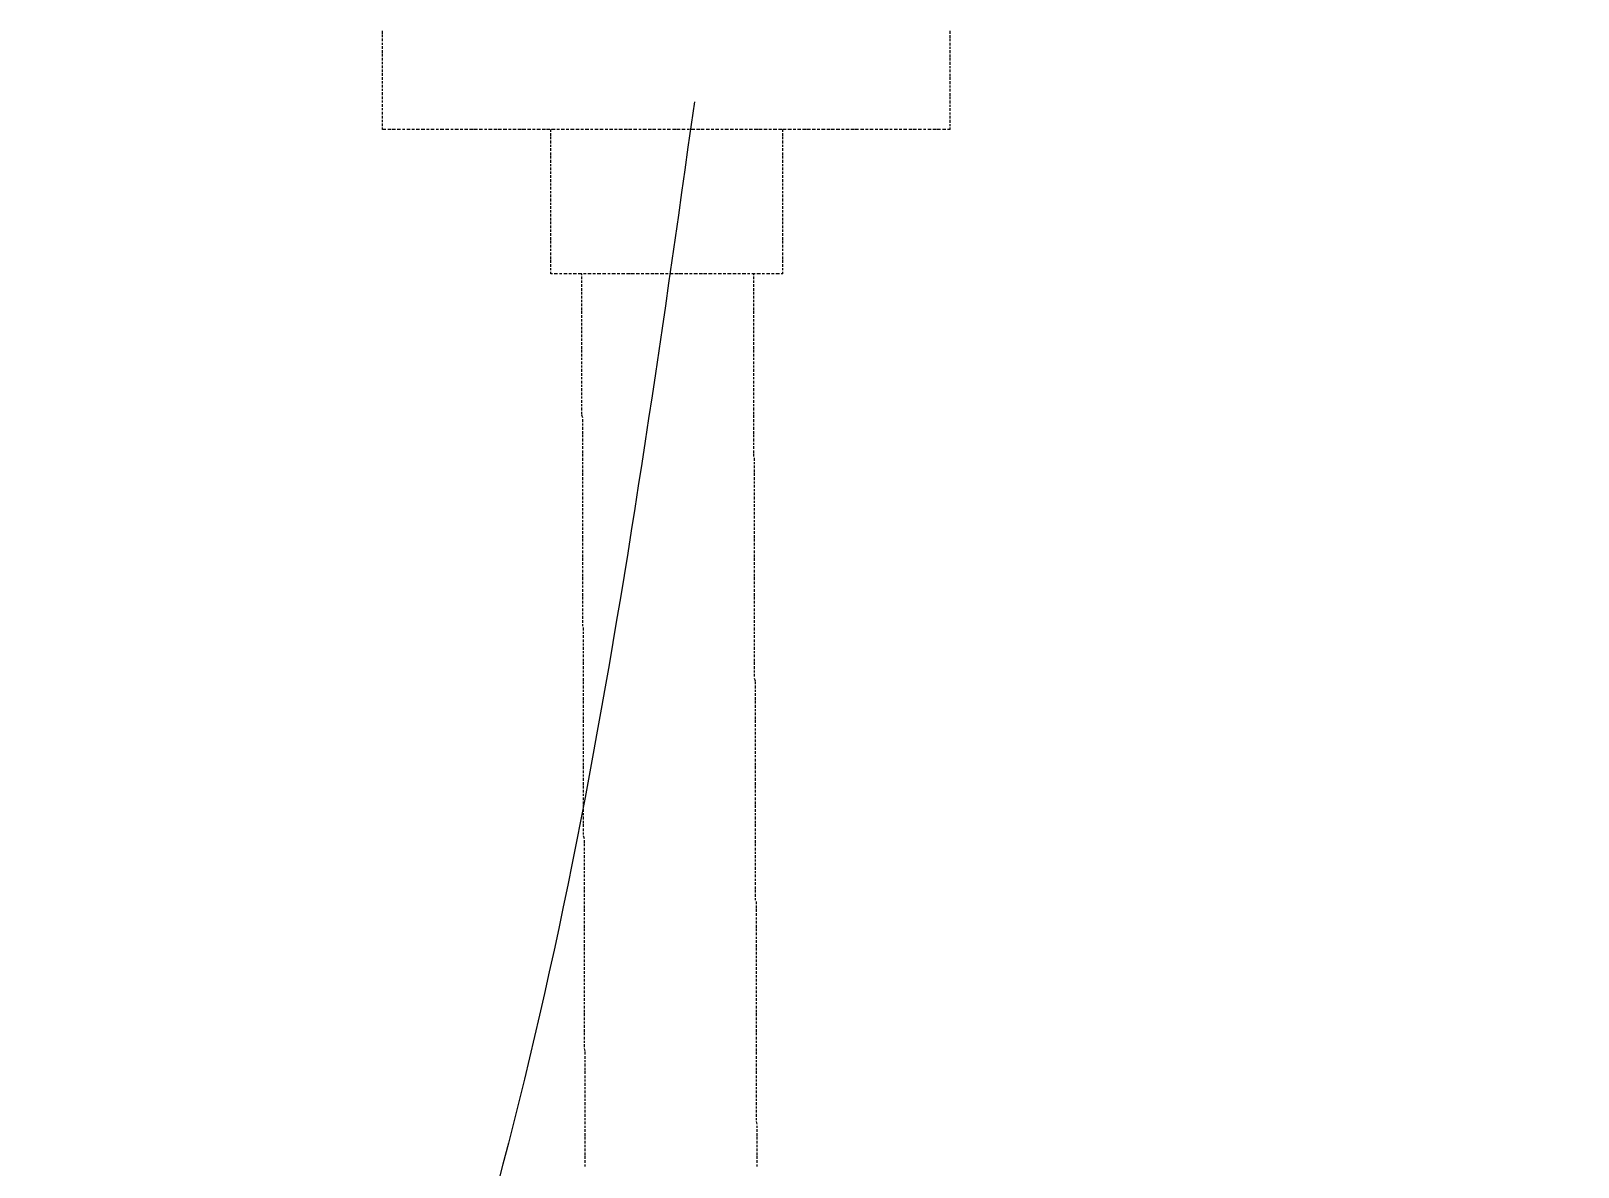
# Model space of a CAD drawing. Header units: millimetres. Extents: x 168 to 394, y 129 to 255.
# Drawn here: x 169.2443 to 169.556, y 231.8584 to 232.0874 of the extents above; entities that cross this region are included whole.
import ezdxf

# ---------------------------------------------------------------- set-up
doc = ezdxf.new("R2010")
doc.units = ezdxf.units.MM
doc.layers.add('Redes', color=3, linetype='Continuous', lineweight=25)
doc.layers.add('Vestida del Poste', color=6, linetype='Continuous', lineweight=25)

# ---------------------------------------------------------------- blocks, each defined once
blk = doc.blocks.new('A$C68940962')
at = {"color": 1}
for p, q in [((-0.3893, -2.7072), (-0.3893, -2.7024)), ((0.3917, -2.7072), (0.3917, -2.7024)), ((-0.3893, -2.7131), (-0.3893, -2.7083)), ((-0.3893, -2.7202), (-0.3893, -2.7155)), ((-0.3893, -2.7261), (-0.3893, -2.7226)), ((0.3917, -2.7143), (0.3917, -2.7095)), ((0.3917, -2.7202), (0.3917, -2.7155)), ((0.3917, -2.7273), (0.3917, -2.7226)), ((-0.3893, -2.7333), (-0.3893, -2.7285)), ((-0.3893, -2.7404), (-0.3893, -2.7356)), ((-0.3893, -2.7463), (-0.3893, -2.7416)), ((0.3917, -2.7333), (0.3917, -2.7297)), ((0.3917, -2.7404), (0.3917, -2.7356)), ((0.3917, -2.7475), (0.3917, -2.7428)), ((-0.3893, -2.7534), (-0.3893, -2.7487)), ((-0.3893, -2.7594), (-0.3893, -2.7558)), ((-0.3893, -2.7665), (-0.3893, -2.7618)), ((0.3917, -2.7534), (0.3917, -2.7487)), ((0.3917, -2.7606), (0.3917, -2.7558)), ((0.3917, -2.7665), (0.3917, -2.7629)), ((-0.3893, -2.7736), (-0.3893, -2.7689)), ((-0.3893, -2.7796), (-0.3893, -2.7748)), ((-0.3893, -2.7867), (-0.3893, -2.7819)), ((0.3917, -2.7736), (0.3917, -2.7689)), ((0.3917, -2.7807), (0.3917, -2.776)), ((0.3917, -2.7867), (0.3917, -2.7819)), ((-0.3893, -2.7926), (-0.3893, -2.789)), ((-0.3893, -2.7997), (-0.3893, -2.795)), ((-0.3893, -2.8057), (-0.3893, -2.8021)), ((-0.3893, -2.8128), (-0.3893, -2.808)), ((0.3917, -2.7938), (0.3917, -2.789)), ((0.3917, -2.7997), (0.3917, -2.7962)), ((0.3917, -2.8068), (0.3917, -2.8021)), ((0.3917, -2.814), (0.3917, -2.8092)), ((-0.3893, -2.8199), (-0.3893, -2.8152)), ((-0.3893, -2.8258), (-0.3893, -2.8223)), ((-0.3893, -2.833), (-0.3893, -2.8282)), ((0.3917, -2.8199), (0.3917, -2.8152)), ((0.3917, -2.827), (0.3917, -2.8223)), ((0.3917, -2.833), (0.3917, -2.8294)), ((-0.3893, -2.8389), (-0.3893, -2.8353)), ((-0.3893, -2.846), (-0.3893, -2.8413)), ((-0.3893, -2.8531), (-0.3893, -2.8484)), ((0.3917, -2.8401), (0.3917, -2.8353)), ((0.3917, -2.846), (0.3917, -2.8425)), ((0.3917, -2.8531), (0.3917, -2.8484)), ((-0.3893, -2.8591), (-0.3893, -2.8555)), ((-0.3893, -2.8662), (-0.3893, -2.8614)), ((-0.3893, -2.8721), (-0.3893, -2.8686)), ((-0.3845, -2.8721), (-0.3893, -2.8721)), ((-0.3774, -2.8721), (-0.3822, -2.8721)), ((-0.3715, -2.8721), (-0.3762, -2.8721)), ((-0.3644, -2.8721), (-0.3691, -2.8721)), ((-0.3584, -2.8721), (-0.362, -2.8721)), ((-0.3513, -2.8721), (-0.356, -2.8721)), ((-0.3454, -2.8721), (-0.3489, -2.8721)), ((-0.3382, -2.8721), (-0.343, -2.8721)), ((-0.3311, -2.8721), (-0.3359, -2.8721)), ((-0.3252, -2.8721), (-0.3288, -2.8721)), ((-0.3181, -2.8721), (-0.3228, -2.8721)), ((-0.3121, -2.8721), (-0.3157, -2.8721)), ((-0.305, -2.8721), (-0.3098, -2.8721)), ((-0.2979, -2.8721), (-0.3026, -2.8721)), ((-0.292, -2.8721), (-0.2955, -2.8721)), ((-0.2848, -2.8721), (-0.2896, -2.8721)), ((-0.2789, -2.8721), (-0.2825, -2.8721)), ((-0.2718, -2.8721), (-0.2765, -2.8721)), ((-0.2647, -2.8721), (-0.2694, -2.8721)), ((-0.2587, -2.8721), (-0.2635, -2.8721)), ((-0.2516, -2.8721), (-0.2564, -2.8721)), ((-0.2457, -2.8721), (-0.2492, -2.8721)), ((-0.2386, -2.8721), (-0.2433, -2.8721)), ((-0.2314, -2.8721), (-0.2362, -2.8721)), ((-0.2255, -2.8721), (-0.2302, -2.8721)), ((-0.2184, -2.8721), (-0.2231, -2.8721)), ((-0.2124, -2.8721), (-0.216, -2.8721)), ((-0.2053, -2.8721), (-0.2101, -2.8721)), ((-0.1982, -2.8721), (-0.2029, -2.8721)), ((-0.1923, -2.8721), (-0.197, -2.8721)), ((-0.1851, -2.8721), (-0.1899, -2.8721)), ((-0.1792, -2.8721), (-0.1828, -2.8721)), ((-0.1721, -2.8721), (-0.1768, -2.8721)), ((-0.165, -2.8721), (-0.1697, -2.8721)), ((-0.159, -2.8721), (-0.1638, -2.8721)), ((-0.1578, -2.8757), (-0.1578, -2.8721)), ((-0.1519, -2.8721), (-0.1567, -2.8721)), ((-0.146, -2.8721), (-0.1495, -2.8721)), ((-0.1389, -2.8721), (-0.1436, -2.8721)), ((-0.1329, -2.8721), (-0.1365, -2.8721)), ((-0.1258, -2.8721), (-0.1306, -2.8721)), ((-0.1187, -2.8721), (-0.1234, -2.8721)), ((-0.1127, -2.8721), (-0.1163, -2.8721)), ((-0.1056, -2.8721), (-0.1104, -2.8721)), ((-0.0997, -2.8721), (-0.1033, -2.8721)), ((-0.0926, -2.8721), (-0.0973, -2.8721)), ((-0.0855, -2.8721), (-0.0902, -2.8721)), ((-0.0795, -2.8721), (-0.0831, -2.8721)), ((-0.0724, -2.8721), (-0.0771, -2.8721)), ((-0.0665, -2.8721), (-0.07, -2.8721)), ((-0.0593, -2.8721), (-0.0641, -2.8721)), ((-0.0522, -2.8721), (-0.057, -2.8721)), ((-0.0463, -2.8721), (-0.051, -2.8721)), ((-0.0392, -2.8721), (-0.0439, -2.8721)), ((-0.0332, -2.8721), (-0.0368, -2.8721)), ((-0.0261, -2.8721), (-0.0309, -2.8721)), ((-0.019, -2.8721), (-0.0237, -2.8721)), ((-0.0131, -2.8721), (-0.0178, -2.8721)), ((-0.0059, -2.8721), (-0.0107, -2.8721)), ((0, -2.8721), (-0.0036, -2.8721)), ((0.0071, -2.8721), (0.0024, -2.8721)), ((0.0142, -2.8721), (0.0095, -2.8721)), ((0.0202, -2.8721), (0.0154, -2.8721)), ((0.0273, -2.8721), (0.0225, -2.8721)), ((0.0332, -2.8721), (0.0297, -2.8721)), ((0.0404, -2.8721), (0.0356, -2.8721)), ((0.0475, -2.8721), (0.0427, -2.8721)), ((0.0534, -2.8721), (0.0487, -2.8721)), ((0.0605, -2.8721), (0.0558, -2.8721)), ((0.0665, -2.8721), (0.0629, -2.8721)), ((0.0736, -2.8721), (0.0688, -2.8721)), ((0.0795, -2.8721), (0.076, -2.8721)), ((0.0866, -2.8721), (0.0819, -2.8721)), ((0.0938, -2.8721), (0.089, -2.8721)), ((0.0997, -2.8721), (0.0961, -2.8721)), ((0.1068, -2.8721), (0.1021, -2.8721)), ((0.1127, -2.8721), (0.1092, -2.8721)), ((0.1199, -2.8721), (0.1151, -2.8721)), ((0.127, -2.8721), (0.1222, -2.8721)), ((0.1329, -2.8721), (0.1282, -2.8721)), ((0.14, -2.8721), (0.1353, -2.8721)), ((0.146, -2.8721), (0.1424, -2.8721)), ((0.1531, -2.8721), (0.1484, -2.8721)), ((0.1602, -2.8721), (0.1555, -2.8721)), ((0.1614, -2.8757), (0.1614, -2.8721)), ((0.1662, -2.8721), (0.1614, -2.8721)), ((0.1733, -2.8721), (0.1685, -2.8721)), ((0.1792, -2.8721), (0.1757, -2.8721)), ((0.1863, -2.8721), (0.1816, -2.8721)), ((0.1935, -2.8721), (0.1887, -2.8721)), ((0.1994, -2.8721), (0.1946, -2.8721)), ((0.2065, -2.8721), (0.2018, -2.8721)), ((0.2124, -2.8721), (0.2089, -2.8721)), ((0.2196, -2.8721), (0.2148, -2.8721)), ((0.2267, -2.8721), (0.2219, -2.8721)), ((0.2326, -2.8721), (0.2279, -2.8721)), ((0.2397, -2.8721), (0.235, -2.8721)), ((0.2457, -2.8721), (0.2421, -2.8721)), ((0.2528, -2.8721), (0.248, -2.8721)), ((0.2599, -2.8721), (0.2552, -2.8721)), ((0.2658, -2.8721), (0.2611, -2.8721)), ((0.273, -2.8721), (0.2682, -2.8721)), ((0.2789, -2.8721), (0.2753, -2.8721)), ((0.286, -2.8721), (0.2813, -2.8721)), ((0.292, -2.8721), (0.2884, -2.8721)), ((0.2991, -2.8721), (0.2943, -2.8721)), ((0.3062, -2.8721), (0.3015, -2.8721)), ((0.3121, -2.8721), (0.3086, -2.8721)), ((0.3193, -2.8721), (0.3145, -2.8721)), ((0.3252, -2.8721), (0.3216, -2.8721)), ((0.3323, -2.8721), (0.3276, -2.8721)), ((0.3394, -2.8721), (0.3347, -2.8721)), ((0.3454, -2.8721), (0.3406, -2.8721)), ((0.3525, -2.8721), (0.3477, -2.8721)), ((0.3584, -2.8721), (0.3549, -2.8721)), ((0.3655, -2.8721), (0.3608, -2.8721)), ((0.3727, -2.8721), (0.3679, -2.8721)), ((0.3786, -2.8721), (0.3739, -2.8721)), ((0.3857, -2.8721), (0.381, -2.8721)), ((0.3917, -2.8721), (0.3881, -2.8721)), ((0.3917, -2.8603), (0.3917, -2.8555)), ((0.3917, -2.8662), (0.3917, -2.8626)), ((0.3917, -2.8721), (0.3917, -2.8686)), ((-0.1578, -2.8828), (-0.1578, -2.8781)), ((-0.1578, -2.8887), (-0.1578, -2.884)), ((-0.1578, -2.8959), (-0.1578, -2.8911)), ((0.1614, -2.8828), (0.1614, -2.8781)), ((0.1614, -2.8887), (0.1614, -2.884)), ((0.1614, -2.8959), (0.1614, -2.8911)), ((-0.1578, -2.9018), (-0.1578, -2.8982)), ((-0.1578, -2.9089), (-0.1578, -2.9042)), ((-0.1578, -2.916), (-0.1578, -2.9113)), ((0.1614, -2.9018), (0.1614, -2.8982)), ((0.1614, -2.9089), (0.1614, -2.9042)), ((0.1614, -2.916), (0.1614, -2.9113)), ((-0.1578, -2.922), (-0.1578, -2.9172)), ((-0.1578, -2.9291), (-0.1578, -2.9243)), ((-0.1578, -2.935), (-0.1578, -2.9315)), ((-0.1578, -2.9421), (-0.1578, -2.9374)), ((0.1614, -2.922), (0.1614, -2.9172)), ((0.1614, -2.9291), (0.1614, -2.9243)), ((0.1614, -2.935), (0.1614, -2.9315)), ((0.1614, -2.9421), (0.1614, -2.9374)), ((-0.1578, -2.9481), (-0.1578, -2.9445)), ((-0.1578, -2.9552), (-0.1578, -2.9505)), ((-0.1578, -2.9623), (-0.1578, -2.9576)), ((0.1614, -2.9481), (0.1614, -2.9445)), ((0.1614, -2.9552), (0.1614, -2.9505)), ((0.1614, -2.9623), (0.1614, -2.9576)), ((-0.1578, -2.9683), (-0.1578, -2.9647)), ((-0.1578, -2.9754), (-0.1578, -2.9706)), ((-0.1578, -2.9813), (-0.1578, -2.9778)), ((0.1614, -2.9683), (0.1614, -2.9647)), ((0.1614, -2.9754), (0.1614, -2.9706)), ((0.1614, -2.9813), (0.1614, -2.9778)), ((-0.1578, -2.9884), (-0.1578, -2.9837)), ((-0.1578, -2.9956), (-0.1578, -2.9908)), ((-0.1578, -3.0015), (-0.1578, -2.9979)), ((0.1614, -2.9884), (0.1614, -2.9837)), ((0.1614, -2.9956), (0.1614, -2.9908)), ((0.1614, -3.0015), (0.1614, -2.9979)), ((-0.1578, -3.0086), (-0.1578, -3.0039)), ((-0.1578, -3.0145), (-0.1578, -3.011)), ((-0.1578, -3.0217), (-0.1578, -3.0169)), ((0.1614, -3.0086), (0.1614, -3.0039)), ((0.1614, -3.0145), (0.1614, -3.011)), ((0.1614, -3.0217), (0.1614, -3.0169)), ((-0.1578, -3.0288), (-0.1578, -3.024)), ((-0.1578, -3.0347), (-0.1578, -3.03)), ((-0.1578, -3.0418), (-0.1578, -3.0371)), ((0.1614, -3.0288), (0.1614, -3.024)), ((0.1614, -3.0347), (0.1614, -3.03)), ((0.1614, -3.0418), (0.1614, -3.0371)), ((-0.1578, -3.0478), (-0.1578, -3.0442)), ((-0.1578, -3.0549), (-0.1578, -3.0501)), ((-0.1578, -3.062), (-0.1578, -3.0573)), ((-0.1578, -3.068), (-0.1578, -3.0632)), ((0.1614, -3.0478), (0.1614, -3.0442)), ((0.1614, -3.0549), (0.1614, -3.0501)), ((0.1614, -3.062), (0.1614, -3.0573)), ((0.1614, -3.068), (0.1614, -3.0632)), ((-0.1578, -3.0751), (-0.1578, -3.0703)), ((-0.1578, -3.081), (-0.1578, -3.0774)), ((-0.1578, -3.0881), (-0.1578, -3.0834)), ((0.1614, -3.0751), (0.1614, -3.0703)), ((0.1614, -3.081), (0.1614, -3.0774)), ((0.1614, -3.0881), (0.1614, -3.0834)), ((-0.1578, -3.0952), (-0.1578, -3.0905)), ((-0.1578, -3.1012), (-0.1578, -3.0964)), ((-0.1578, -3.1083), (-0.1578, -3.1036)), ((0.1614, -3.0952), (0.1614, -3.0905)), ((0.1614, -3.1012), (0.1614, -3.0964)), ((0.1614, -3.1083), (0.1614, -3.1036)), ((-0.1578, -3.1142), (-0.1578, -3.1107)), ((-0.1578, -3.1202), (-0.1578, -3.1166)), ((-0.1555, -3.1202), (-0.1578, -3.1202)), ((-0.1484, -3.1202), (-0.1531, -3.1202)), ((-0.1424, -3.1202), (-0.146, -3.1202)), ((-0.1353, -3.1202), (-0.14, -3.1202)), ((-0.1294, -3.1202), (-0.1329, -3.1202)), ((-0.1222, -3.1202), (-0.127, -3.1202)), ((-0.1151, -3.1202), (-0.1199, -3.1202)), ((-0.1151, -3.1225), (-0.1151, -3.1202)), ((-0.1151, -3.1297), (-0.1151, -3.1249)), ((-0.1092, -3.1202), (-0.1127, -3.1202)), ((-0.1021, -3.1202), (-0.1068, -3.1202)), ((-0.0961, -3.1202), (-0.0997, -3.1202)), ((-0.089, -3.1202), (-0.0938, -3.1202)), ((-0.0819, -3.1202), (-0.0866, -3.1202)), ((-0.076, -3.1202), (-0.0795, -3.1202)), ((-0.0688, -3.1202), (-0.0736, -3.1202)), ((-0.0629, -3.1202), (-0.0665, -3.1202)), ((-0.0558, -3.1202), (-0.0605, -3.1202)), ((-0.0487, -3.1202), (-0.0534, -3.1202)), ((-0.0427, -3.1202), (-0.0475, -3.1202)), ((-0.0356, -3.1202), (-0.0404, -3.1202)), ((-0.0297, -3.1202), (-0.0332, -3.1202)), ((-0.0225, -3.1202), (-0.0273, -3.1202)), ((-0.0154, -3.1202), (-0.0202, -3.1202)), ((-0.0095, -3.1202), (-0.0142, -3.1202)), ((-0.0024, -3.1202), (-0.0071, -3.1202)), ((0.0036, -3.1202), (0, -3.1202)), ((0.0107, -3.1202), (0.0059, -3.1202)), ((0.0178, -3.1202), (0.0131, -3.1202)), ((0.0237, -3.1202), (0.019, -3.1202)), ((0.0309, -3.1202), (0.0261, -3.1202)), ((0.0368, -3.1202), (0.0332, -3.1202)), ((0.0439, -3.1202), (0.0392, -3.1202)), ((0.051, -3.1202), (0.0463, -3.1202)), ((0.057, -3.1202), (0.0522, -3.1202)), ((0.0641, -3.1202), (0.0593, -3.1202)), ((0.07, -3.1202), (0.0665, -3.1202)), ((0.0771, -3.1202), (0.0724, -3.1202)), ((0.0831, -3.1202), (0.0795, -3.1202)), ((0.0902, -3.1202), (0.0855, -3.1202)), ((0.0973, -3.1202), (0.0926, -3.1202)), ((0.1033, -3.1202), (0.0997, -3.1202)), ((0.1104, -3.1202), (0.1056, -3.1202)), ((0.1163, -3.1202), (0.1127, -3.1202)), ((0.1234, -3.1202), (0.1187, -3.1202)), ((0.1211, -3.1202), (0.1211, -3.1225)), ((0.1211, -3.1249), (0.1211, -3.1297)), ((0.1306, -3.1202), (0.1258, -3.1202)), ((0.1365, -3.1202), (0.1329, -3.1202)), ((0.1436, -3.1202), (0.1389, -3.1202)), ((0.1495, -3.1202), (0.146, -3.1202)), ((0.1567, -3.1202), (0.1519, -3.1202)), ((0.1614, -3.1202), (0.159, -3.1202)), ((0.1614, -3.1142), (0.1614, -3.1107)), ((0.1614, -3.1202), (0.1614, -3.1166)), ((-0.1151, -3.1356), (-0.1151, -3.132)), ((-0.1151, -3.1427), (-0.1151, -3.138)), ((-0.1151, -3.1498), (-0.1151, -3.1451)), ((0.1211, -3.132), (0.1211, -3.1356)), ((0.1211, -3.138), (0.1211, -3.1427)), ((0.1211, -3.1451), (0.1211, -3.1498)), ((-0.1151, -3.1558), (-0.1151, -3.151)), ((-0.1151, -3.1629), (-0.1151, -3.1582)), ((-0.1151, -3.1688), (-0.1151, -3.1653)), ((-0.1151, -3.176), (-0.1151, -3.1712)), ((0.1211, -3.151), (0.1211, -3.1558)), ((0.1211, -3.1582), (0.1211, -3.1629)), ((0.1211, -3.1653), (0.1211, -3.1688)), ((0.1211, -3.1712), (0.1211, -3.176)), ((-0.1151, -3.1831), (-0.1151, -3.1783)), ((-0.1151, -3.189), (-0.1151, -3.1843)), ((-0.1151, -3.1961), (-0.1151, -3.1914)), ((0.1211, -3.1783), (0.1211, -3.1831)), ((0.1211, -3.1843), (0.1211, -3.189)), ((0.1211, -3.1914), (0.1211, -3.1961)), ((-0.1151, -3.2021), (-0.1151, -3.1985)), ((-0.1151, -3.2092), (-0.1151, -3.2044)), ((-0.1151, -3.2163), (-0.1151, -3.2116)), ((0.1211, -3.1985), (0.1211, -3.2021)), ((0.1211, -3.2044), (0.1211, -3.2092)), ((0.1211, -3.2116), (0.1211, -3.2163)), ((-0.1151, -3.2222), (-0.1151, -3.2175)), ((-0.1151, -3.2294), (-0.1151, -3.2246)), ((-0.1151, -3.2353), (-0.1151, -3.2317)), ((0.1211, -3.2175), (0.1211, -3.2222)), ((0.1211, -3.2246), (0.1211, -3.2294)), ((0.1211, -3.2317), (0.1211, -3.2353)), ((-0.1151, -3.2424), (-0.1151, -3.2377)), ((-0.1151, -3.2495), (-0.1151, -3.2448)), ((-0.1151, -3.2555), (-0.1151, -3.2507)), ((0.1211, -3.2377), (0.1211, -3.2424)), ((0.1211, -3.2448), (0.1211, -3.2495)), ((0.1211, -3.2507), (0.1211, -3.2555)), ((-0.1151, -3.2626), (-0.1151, -3.2578)), ((-0.1151, -3.2685), (-0.1151, -3.265)), ((-0.1151, -3.2756), (-0.1151, -3.2709)), ((-0.1151, -3.2816), (-0.1151, -3.278)), ((0.1211, -3.2578), (0.1211, -3.2626)), ((0.1211, -3.265), (0.1211, -3.2685)), ((0.1211, -3.2709), (0.1211, -3.2756)), ((0.1211, -3.278), (0.1211, -3.2816)), ((-0.1151, -3.2887), (-0.1151, -3.284)), ((-0.1151, -3.2958), (-0.1151, -3.2911)), ((-0.1151, -3.3018), (-0.1151, -3.2982)), ((0.1211, -3.284), (0.1211, -3.2887)), ((0.1211, -3.2911), (0.1211, -3.2958)), ((0.1211, -3.2982), (0.1211, -3.3018)), ((-0.1151, -3.3089), (-0.1151, -3.3041)), ((-0.1151, -3.3148), (-0.1151, -3.3113)), ((-0.1151, -3.3219), (-0.1151, -3.3172)), ((0.1211, -3.3041), (0.1211, -3.3089)), ((0.1211, -3.3113), (0.1211, -3.3148)), ((0.1211, -3.3172), (0.1211, -3.3219)), ((-0.1151, -3.3291), (-0.1151, -3.3243)), ((-0.1151, -3.335), (-0.1151, -3.3314)), ((-0.1151, -3.3421), (-0.1151, -3.3374)), ((0.1211, -3.3243), (0.1211, -3.3291)), ((0.1211, -3.3314), (0.1211, -3.335)), ((0.1211, -3.3374), (0.1211, -3.3421)), ((-0.1151, -3.348), (-0.1151, -3.3445)), ((-0.1151, -3.3552), (-0.1151, -3.3504)), ((-0.1151, -3.3623), (-0.1151, -3.3575)), ((0.1211, -3.3445), (0.1211, -3.348)), ((0.1211, -3.3504), (0.1211, -3.3552)), ((0.1211, -3.3575), (0.1211, -3.3623)), ((-0.1139, -3.3682), (-0.1151, -3.3635)), ((-0.1139, -3.3753), (-0.1139, -3.3706)), ((-0.1139, -3.3813), (-0.1139, -3.3777)), ((-0.1139, -3.3884), (-0.1139, -3.3836)), ((0.1211, -3.3635), (0.1211, -3.3682)), ((0.1211, -3.3706), (0.1211, -3.3753)), ((0.1211, -3.3777), (0.1211, -3.3813)), ((0.1211, -3.3836), (0.1211, -3.3884)), ((-0.1139, -3.3955), (-0.1139, -3.3908)), ((-0.1139, -3.4015), (-0.1139, -3.3967)), ((-0.1139, -3.4086), (-0.1139, -3.4038)), ((0.1211, -3.3908), (0.1211, -3.3955)), ((0.1211, -3.3967), (0.1211, -3.4015)), ((0.1211, -3.4038), (0.1211, -3.4086)), ((-0.1139, -3.4145), (-0.1139, -3.4109)), ((-0.1139, -3.4216), (-0.1139, -3.4169)), ((-0.1139, -3.4287), (-0.1139, -3.424)), ((0.1211, -3.4109), (0.1211, -3.4145)), ((0.1211, -3.4169), (0.1211, -3.4216)), ((0.1211, -3.424), (0.1211, -3.4287)), ((-0.1139, -3.4347), (-0.1139, -3.4299)), ((-0.1139, -3.4418), (-0.1139, -3.4371)), ((-0.1139, -3.4477), (-0.1139, -3.4442)), ((0.1211, -3.4299), (0.1211, -3.4347)), ((0.1222, -3.4371), (0.1222, -3.4418)), ((0.1222, -3.4442), (0.1222, -3.4477)), ((-0.1139, -3.4549), (-0.1139, -3.4501)), ((-0.1139, -3.462), (-0.1139, -3.4572)), ((-0.1139, -3.4679), (-0.1139, -3.4632)), ((0.1222, -3.4501), (0.1222, -3.4549)), ((0.1222, -3.4572), (0.1222, -3.462)), ((0.1222, -3.4632), (0.1222, -3.4679)), ((-0.1139, -3.475), (-0.1139, -3.4703)), ((-0.1139, -3.481), (-0.1139, -3.4774)), ((-0.1139, -3.4881), (-0.1139, -3.4833)), ((-0.1139, -3.494), (-0.1139, -3.4905)), ((0.1222, -3.4703), (0.1222, -3.475)), ((0.1222, -3.4774), (0.1222, -3.481)), ((0.1222, -3.4833), (0.1222, -3.4881)), ((0.1222, -3.4905), (0.1222, -3.494)), ((-0.1139, -3.5011), (-0.1139, -3.4964)), ((-0.1139, -3.5083), (-0.1139, -3.5035)), ((-0.1139, -3.5142), (-0.1139, -3.5106)), ((0.1222, -3.4964), (0.1222, -3.5011)), ((0.1222, -3.5035), (0.1222, -3.5083)), ((0.1222, -3.5106), (0.1222, -3.5142)), ((-0.1139, -3.5213), (-0.1139, -3.5166)), ((-0.1139, -3.5273), (-0.1139, -3.5237)), ((-0.1139, -3.5344), (-0.1139, -3.5296)), ((0.1222, -3.5166), (0.1222, -3.5213)), ((0.1222, -3.5237), (0.1222, -3.5273)), ((0.1222, -3.5296), (0.1222, -3.5344)), ((-0.1139, -3.5415), (-0.1139, -3.5367)), ((-0.1139, -3.5474), (-0.1139, -3.5439)), ((-0.1139, -3.5546), (-0.1139, -3.5498)), ((0.1222, -3.5367), (0.1222, -3.5415)), ((0.1222, -3.5439), (0.1222, -3.5474)), ((0.1222, -3.5498), (0.1222, -3.5546)), ((-0.1139, -3.5605), (-0.1139, -3.5569)), ((-0.1139, -3.5676), (-0.1139, -3.5629)), ((-0.1139, -3.5747), (-0.1139, -3.57)), ((-0.1139, -3.5807), (-0.1139, -3.5759)), ((0.1222, -3.5569), (0.1222, -3.5605)), ((0.1222, -3.5629), (0.1222, -3.5676)), ((0.1222, -3.57), (0.1222, -3.5747)), ((0.1222, -3.5759), (0.1222, -3.5807)), ((-0.1139, -3.5878), (-0.1139, -3.583)), ((-0.1139, -3.5937), (-0.1139, -3.5902)), ((-0.1139, -3.6008), (-0.1139, -3.5961)), ((0.1222, -3.583), (0.1222, -3.5878)), ((0.1222, -3.5902), (0.1222, -3.5937)), ((0.1222, -3.5961), (0.1222, -3.6008)), ((-0.1139, -3.608), (-0.1139, -3.6032)), ((-0.1139, -3.6139), (-0.1139, -3.6091)), ((-0.1139, -3.621), (-0.1139, -3.6163)), ((0.1222, -3.6032), (0.1222, -3.608)), ((0.1222, -3.6091), (0.1222, -3.6139)), ((0.1222, -3.6163), (0.1222, -3.621)), ((-0.1139, -3.6269), (-0.1139, -3.6234)), ((-0.1139, -3.6341), (-0.1139, -3.6293)), ((-0.1139, -3.6412), (-0.1139, -3.6364)), ((0.1222, -3.6234), (0.1222, -3.6269)), ((0.1222, -3.6293), (0.1222, -3.6341)), ((0.1222, -3.6364), (0.1222, -3.6412)), ((-0.1139, -3.6471), (-0.1139, -3.6424)), ((-0.1139, -3.6542), (-0.1139, -3.6495)), ((-0.1139, -3.6602), (-0.1139, -3.6566)), ((0.1222, -3.6424), (0.1222, -3.6471)), ((0.1222, -3.6495), (0.1222, -3.6542)), ((0.1222, -3.6566), (0.1222, -3.6602)), ((-0.1139, -3.6673), (-0.1139, -3.6626)), ((-0.1139, -3.6744), (-0.1139, -3.6697)), ((-0.1139, -3.6804), (-0.1139, -3.6756)), ((0.1222, -3.6626), (0.1222, -3.6673)), ((0.1222, -3.6697), (0.1222, -3.6744)), ((0.1222, -3.6756), (0.1222, -3.6804)), ((-0.1139, -3.6875), (-0.1139, -3.6827)), ((-0.1139, -3.6934), (-0.1139, -3.6899)), ((-0.1139, -3.7005), (-0.1139, -3.6958)), ((-0.1139, -3.7065), (-0.1139, -3.7029)), ((0.1222, -3.6827), (0.1222, -3.6875)), ((0.1222, -3.6899), (0.1222, -3.6934)), ((0.1222, -3.6958), (0.1222, -3.7005)), ((0.1222, -3.7029), (0.1222, -3.7065)), ((-0.1139, -3.7136), (-0.1139, -3.7088)), ((-0.1139, -3.7207), (-0.1139, -3.716)), ((-0.1139, -3.7266), (-0.1139, -3.7231)), ((0.1222, -3.7088), (0.1222, -3.7136)), ((0.1222, -3.716), (0.1222, -3.7207)), ((0.1222, -3.7231), (0.1222, -3.7266)), ((-0.1127, -3.7338), (-0.1127, -3.729)), ((-0.1127, -3.7397), (-0.1127, -3.7361)), ((-0.1127, -3.7468), (-0.1127, -3.7421)), ((0.1222, -3.729), (0.1222, -3.7338)), ((0.1222, -3.7361), (0.1222, -3.7397)), ((0.1222, -3.7421), (0.1222, -3.7468)), ((-0.1127, -3.7539), (-0.1127, -3.7492)), ((-0.1127, -3.7599), (-0.1127, -3.7563)), ((-0.1127, -3.767), (-0.1127, -3.7622)), ((0.1222, -3.7492), (0.1222, -3.7539)), ((0.1222, -3.7563), (0.1222, -3.7599)), ((0.1222, -3.7622), (0.1222, -3.767)), ((-0.1127, -3.7729), (-0.1127, -3.7694)), ((-0.1127, -3.78), (-0.1127, -3.7753)), ((-0.1127, -3.7872), (-0.1127, -3.7824)), ((-0.1127, -3.7931), (-0.1127, -3.7884)), ((0.1222, -3.7694), (0.1222, -3.7729)), ((0.1222, -3.7753), (0.1222, -3.78)), ((0.1222, -3.7824), (0.1222, -3.7872)), ((0.1222, -3.7884), (0.1222, -3.7931)), ((-0.1127, -3.8002), (-0.1127, -3.7955)), ((-0.1127, -3.8062), (-0.1127, -3.8026)), ((-0.1127, -3.8133), (-0.1127, -3.8085)), ((0.1222, -3.7955), (0.1222, -3.8002)), ((0.1222, -3.8026), (0.1222, -3.8062)), ((0.1222, -3.8085), (0.1222, -3.8133)), ((-0.1127, -3.8204), (-0.1127, -3.8157)), ((-0.1127, -3.8263), (-0.1127, -3.8216)), ((-0.1127, -3.8335), (-0.1127, -3.8287)), ((0.1222, -3.8157), (0.1234, -3.8204)), ((0.1234, -3.8216), (0.1234, -3.8263)), ((0.1234, -3.8287), (0.1234, -3.8335)), ((-0.1127, -3.8394), (-0.1127, -3.8358)), ((-0.1127, -3.8465), (-0.1127, -3.8418)), ((-0.1127, -3.8536), (-0.1127, -3.8489)), ((0.1234, -3.8358), (0.1234, -3.8394)), ((0.1234, -3.8418), (0.1234, -3.8465)), ((0.1234, -3.8489), (0.1234, -3.8536)), ((-0.1127, -3.8596), (-0.1127, -3.8548)), ((-0.1127, -3.8667), (-0.1127, -3.8619)), ((-0.1127, -3.8726), (-0.1127, -3.8691)), ((0.1234, -3.8548), (0.1234, -3.8596)), ((0.1234, -3.8619), (0.1234, -3.8667)), ((0.1234, -3.8691), (0.1234, -3.8726)), ((-0.1127, -3.8797), (-0.1127, -3.875)), ((-0.1127, -3.8869), (-0.1127, -3.8821)), ((-0.1127, -3.8928), (-0.1127, -3.8881)), ((-0.1127, -3.8999), (-0.1127, -3.8952)), ((0.1234, -3.875), (0.1234, -3.8797)), ((0.1234, -3.8821), (0.1234, -3.8869)), ((0.1234, -3.8881), (0.1234, -3.8928)), ((0.1234, -3.8952), (0.1234, -3.8999)), ((-0.1127, -3.9059), (-0.1127, -3.9023)), ((-0.1127, -3.913), (-0.1127, -3.9082)), ((-0.1127, -3.9189), (-0.1127, -3.9153)), ((0.1234, -3.9023), (0.1234, -3.9059)), ((0.1234, -3.9082), (0.1234, -3.913)), ((0.1234, -3.9153), (0.1234, -3.9189)), ((-0.1127, -3.926), (-0.1127, -3.9213)), ((-0.1127, -3.9332), (-0.1127, -3.9284)), ((-0.1127, -3.9391), (-0.1127, -3.9355)), ((0.1234, -3.9213), (0.1234, -3.926)), ((0.1234, -3.9284), (0.1234, -3.9332)), ((0.1234, -3.9355), (0.1234, -3.9391)), ((-0.1127, -3.9462), (-0.1127, -3.9415)), ((-0.1127, -3.9521), (-0.1127, -3.9486)), ((-0.1127, -3.9593), (-0.1127, -3.9545)), ((0.1234, -3.9415), (0.1234, -3.9462)), ((0.1234, -3.9486), (0.1234, -3.9521)), ((0.1234, -3.9545), (0.1234, -3.9593)), ((-0.1127, -3.9664), (-0.1127, -3.9616)), ((-0.1127, -3.9723), (-0.1127, -3.9676)), ((-0.1127, -3.9794), (-0.1127, -3.9747)), ((0.1234, -3.9616), (0.1234, -3.9664)), ((0.1234, -3.9676), (0.1234, -3.9723)), ((0.1234, -3.9747), (0.1234, -3.9794)), ((-0.1127, -3.9854), (-0.1127, -3.9818)), ((-0.1127, -3.9925), (-0.1127, -3.9877)), ((-0.1127, -3.9996), (-0.1127, -3.9949)), ((-0.1127, -4.0055), (-0.1127, -4.0008)), ((0.1234, -3.9818), (0.1234, -3.9854)), ((0.1234, -3.9877), (0.1234, -3.9925)), ((0.1234, -3.9949), (0.1234, -3.9996)), ((0.1234, -4.0008), (0.1234, -4.0055)), ((-0.1127, -4.0127), (-0.1127, -4.0079)), ((-0.1127, -4.0186), (-0.1127, -4.015)), ((-0.1127, -4.0257), (-0.1127, -4.021)), ((0.1234, -4.0079), (0.1234, -4.0127)), ((0.1234, -4.015), (0.1234, -4.0186)), ((0.1234, -4.021), (0.1234, -4.0257)), ((-0.1127, -4.0328), (-0.1127, -4.0281)), ((-0.1127, -4.0388), (-0.1127, -4.034)), ((-0.1127, -4.0459), (-0.1127, -4.0412)), ((0.1234, -4.0281), (0.1234, -4.0328)), ((0.1234, -4.034), (0.1234, -4.0388)), ((0.1234, -4.0412), (0.1234, -4.0459)), ((-0.1127, -4.0518), (-0.1127, -4.0483)), ((-0.1127, -4.059), (-0.1127, -4.0542)), ((-0.1127, -4.0661), (-0.1127, -4.0613)), ((0.1234, -4.0483), (0.1234, -4.0518)), ((0.1234, -4.0542), (0.1234, -4.059)), ((0.1234, -4.0613), (0.1234, -4.0661)), ((-0.1127, -4.072), (-0.1127, -4.0673)), ((-0.1127, -4.0791), (-0.1127, -4.0744)), ((-0.1127, -4.0851), (-0.1127, -4.0815)), ((0.1234, -4.0673), (0.1234, -4.072)), ((0.1234, -4.0744), (0.1234, -4.0791)), ((0.1234, -4.0815), (0.1234, -4.0851)), ((-0.1116, -4.0922), (-0.1127, -4.0874)), ((-0.1116, -4.0993), (-0.1116, -4.0946)), ((-0.1116, -4.1052), (-0.1116, -4.1005)), ((-0.1116, -4.1124), (-0.1116, -4.1076)), ((0.1234, -4.0874), (0.1234, -4.0922)), ((0.1234, -4.0946), (0.1234, -4.0993)), ((0.1234, -4.1005), (0.1234, -4.1052)), ((0.1234, -4.1076), (0.1234, -4.1124)), ((-0.1116, -4.1183), (-0.1116, -4.1147)), ((-0.1116, -4.1254), (-0.1116, -4.1207)), ((-0.1116, -4.1314), (-0.1116, -4.1278)), ((0.1234, -4.1147), (0.1234, -4.1183)), ((0.1234, -4.1207), (0.1234, -4.1254)), ((0.1234, -4.1278), (0.1234, -4.1314)), ((-0.1116, -4.1385), (-0.1116, -4.1337)), ((-0.1116, -4.1456), (-0.1116, -4.1408)), ((-0.1116, -4.1515), (-0.1116, -4.148)), ((0.1234, -4.1337), (0.1234, -4.1385)), ((0.1234, -4.1408), (0.1234, -4.1456)), ((0.1234, -4.148), (0.1234, -4.1515)), ((-0.1116, -4.1586), (-0.1116, -4.1539)), ((-0.1116, -4.1646), (-0.1116, -4.161)), ((-0.1116, -4.1717), (-0.1116, -4.167)), ((0.1234, -4.1539), (0.1234, -4.1586)), ((0.1234, -4.161), (0.1234, -4.1646)), ((0.1234, -4.167), (0.1234, -4.1717)), ((-0.1116, -4.1788), (-0.1116, -4.1741)), ((-0.1116, -4.1848), (-0.1116, -4.18)), ((-0.1116, -4.1919), (-0.1116, -4.1871)), ((0.1234, -4.1741), (0.1234, -4.1788)), ((0.1234, -4.18), (0.1234, -4.1848)), ((0.1234, -4.1871), (0.1234, -4.1919)), ((-0.1116, -4.1978), (-0.1116, -4.1943)), ((-0.1116, -4.2049), (-0.1116, -4.2002)), ((-0.1116, -4.2121), (-0.1116, -4.2073)), ((-0.1116, -4.218), (-0.1116, -4.2132)), ((0.1234, -4.1943), (0.1234, -4.1978)), ((0.1246, -4.2002), (0.1246, -4.2049)), ((0.1246, -4.2073), (0.1246, -4.2121)), ((0.1246, -4.2132), (0.1246, -4.218)), ((-0.1116, -4.2251), (-0.1116, -4.2204)), ((-0.1116, -4.231), (-0.1116, -4.2275)), ((-0.1116, -4.2382), (-0.1116, -4.2334)), ((0.1246, -4.2204), (0.1246, -4.2251)), ((0.1246, -4.2275), (0.1246, -4.231)), ((0.1246, -4.2334), (0.1246, -4.2382)), ((-0.1116, -4.2453), (-0.1116, -4.2405)), ((-0.1116, -4.2512), (-0.1116, -4.2465)), ((-0.1116, -4.2583), (-0.1116, -4.2536)), ((0.1246, -4.2405), (0.1246, -4.2453)), ((0.1246, -4.2465), (0.1246, -4.2512)), ((0.1246, -4.2536), (0.1246, -4.2583)), ((-0.1116, -4.2643), (-0.1116, -4.2607)), ((-0.1116, -4.2714), (-0.1116, -4.2666)), ((-0.1116, -4.2785), (-0.1116, -4.2738)), ((0.1246, -4.2607), (0.1246, -4.2643)), ((0.1246, -4.2666), (0.1246, -4.2714)), ((0.1246, -4.2738), (0.1246, -4.2785)), ((-0.1116, -4.2845), (-0.1116, -4.2797)), ((-0.1116, -4.2916), (-0.1116, -4.2868)), ((-0.1116, -4.2975), (-0.1116, -4.2939)), ((0.1246, -4.2797), (0.1246, -4.2845)), ((0.1246, -4.2868), (0.1246, -4.2916)), ((0.1246, -4.2939), (0.1246, -4.2975)), ((-0.1116, -4.3046), (-0.1116, -4.2999)), ((-0.1116, -4.3106), (-0.1116, -4.307)), ((-0.1116, -4.3177), (-0.1116, -4.3129)), ((-0.1116, -4.3248), (-0.1116, -4.3201)), ((0.1246, -4.2999), (0.1246, -4.3046)), ((0.1246, -4.307), (0.1246, -4.3106)), ((0.1246, -4.3129), (0.1246, -4.3177)), ((0.1246, -4.3201), (0.1246, -4.3248)), ((-0.1116, -4.3307), (-0.1116, -4.3272)), ((-0.1116, -4.3379), (-0.1116, -4.3331)), ((-0.1116, -4.3438), (-0.1116, -4.3402)), ((0.1246, -4.3272), (0.1246, -4.3307)), ((0.1246, -4.3331), (0.1246, -4.3379)), ((0.1246, -4.3402), (0.1246, -4.3438)), ((-0.1116, -4.3509), (-0.1116, -4.3462)), ((-0.1116, -4.358), (-0.1116, -4.3533)), ((-0.1116, -4.364), (-0.1116, -4.3604)), ((0.1246, -4.3462), (0.1246, -4.3509)), ((0.1246, -4.3533), (0.1246, -4.358)), ((0.1246, -4.3604), (0.1246, -4.364)), ((-0.1116, -4.3711), (-0.1116, -4.3663)), ((-0.1116, -4.377), (-0.1116, -4.3735)), ((-0.1116, -4.3841), (-0.1116, -4.3794)), ((0.1246, -4.3663), (0.1246, -4.3711)), ((0.1246, -4.3735), (0.1246, -4.377)), ((0.1246, -4.3794), (0.1246, -4.3841)), ((-0.1116, -4.3913), (-0.1116, -4.3865)), ((-0.1116, -4.3972), (-0.1116, -4.3925)), ((-0.1116, -4.4043), (-0.1116, -4.3996)), ((0.1246, -4.3865), (0.1246, -4.3913)), ((0.1246, -4.3925), (0.1246, -4.3972)), ((0.1246, -4.3996), (0.1246, -4.4043)), ((-0.1116, -4.4103), (-0.1116, -4.4067)), ((-0.1116, -4.4174), (-0.1116, -4.4126)), ((-0.1116, -4.4245), (-0.1116, -4.4198)), ((-0.1116, -4.4304), (-0.1116, -4.4257)), ((0.1246, -4.4067), (0.1246, -4.4103)), ((0.1246, -4.4126), (0.1246, -4.4174)), ((0.1246, -4.4198), (0.1246, -4.4245)), ((0.1246, -4.4257), (0.1246, -4.4304)), ((-0.1116, -4.4376), (-0.1116, -4.4328)), ((-0.1116, -4.4435), (-0.1116, -4.4399)), ((-0.1116, -4.4506), (-0.1116, -4.4459)), ((0.1246, -4.4328), (0.1246, -4.4376)), ((0.1246, -4.4399), (0.1246, -4.4435)), ((0.1246, -4.4459), (0.1246, -4.4506)), ((-0.1104, -4.4577), (-0.1116, -4.453)), ((-0.1104, -4.4637), (-0.1104, -4.4589)), ((-0.1104, -4.4708), (-0.1104, -4.466)), ((0.1246, -4.453), (0.1246, -4.4577)), ((0.1246, -4.4589), (0.1246, -4.4637)), ((0.1246, -4.466), (0.1246, -4.4708)), ((-0.1104, -4.4767), (-0.1104, -4.4732)), ((-0.1104, -4.4838), (-0.1104, -4.4791)), ((-0.1104, -4.491), (-0.1104, -4.4862)), ((0.1246, -4.4732), (0.1246, -4.4767)), ((0.1246, -4.4791), (0.1246, -4.4838)), ((0.1246, -4.4862), (0.1246, -4.491)), ((-0.1104, -4.4969), (-0.1104, -4.4921)), ((-0.1104, -4.504), (-0.1104, -4.4993)), ((-0.1104, -4.5099), (-0.1104, -4.5064)), ((-0.1104, -4.5171), (-0.1104, -4.5123)), ((0.1246, -4.4921), (0.1246, -4.4969)), ((0.1246, -4.4993), (0.1246, -4.504)), ((0.1246, -4.5064), (0.1246, -4.5099)), ((0.1246, -4.5123), (0.1246, -4.5171)), ((-0.1104, -4.523), (-0.1104, -4.5194)), ((-0.1104, -4.5301), (-0.1104, -4.5254)), ((-0.1104, -4.5372), (-0.1104, -4.5325)), ((0.1246, -4.5194), (0.1246, -4.523)), ((0.1246, -4.5254), (0.1246, -4.5301)), ((0.1246, -4.5325), (0.1246, -4.5372)), ((-0.1104, -4.5432), (-0.1104, -4.5396)), ((-0.1104, -4.5503), (-0.1104, -4.5456)), ((-0.1104, -4.5562), (-0.1104, -4.5527)), ((0.1246, -4.5396), (0.1246, -4.5432)), ((0.1246, -4.5456), (0.1246, -4.5503)), ((0.1246, -4.5527), (0.1246, -4.5562)), ((-0.1104, -4.5634), (-0.1104, -4.5586)), ((-0.1104, -4.5705), (-0.1104, -4.5657)), ((-0.1104, -4.5764), (-0.1104, -4.5729)), ((0.1246, -4.5586), (0.1246, -4.5634)), ((0.1246, -4.5657), (0.1246, -4.5705)), ((0.1246, -4.5729), (0.1246, -4.5764)), ((-0.1104, -4.5835), (-0.1104, -4.5788)), ((-0.1104, -4.5895), (-0.1104, -4.5859)), ((-0.1104, -4.5966), (-0.1104, -4.5918)), ((0.1246, -4.5788), (0.1258, -4.5835)), ((0.1258, -4.5859), (0.1258, -4.5895)), ((0.1258, -4.5918), (0.1258, -4.5966)), ((-0.1104, -4.6037), (-0.1104, -4.599)), ((-0.1104, -4.6096), (-0.1104, -4.6049)), ((-0.1104, -4.6168), (-0.1104, -4.612)), ((0.1258, -4.599), (0.1258, -4.6037)), ((0.1258, -4.6049), (0.1258, -4.6096)), ((0.1258, -4.612), (0.1258, -4.6168)), ((-0.1104, -4.6227), (-0.1104, -4.6191)), ((-0.1104, -4.6298), (-0.1104, -4.6251)), ((-0.1104, -4.6369), (-0.1104, -4.6322)), ((-0.1104, -4.6429), (-0.1104, -4.6381)), ((0.1258, -4.6191), (0.1258, -4.6227)), ((0.1258, -4.6251), (0.1258, -4.6298)), ((0.1258, -4.6322), (0.1258, -4.6369)), ((0.1258, -4.6381), (0.1258, -4.6429)), ((-0.1104, -4.65), (-0.1104, -4.6452)), ((-0.1104, -4.6559), (-0.1104, -4.6524)), ((0.1258, -4.6452), (0.1258, -4.65)), ((0.1258, -4.6524), (0.1258, -4.6559))]:
    blk.add_line(p, q, dxfattribs=at)
blk = doc.blocks.new('A$C635864E5')
at = {"layer": 'Redes'}
blk.add_spline([(-71.8748, 115.7371, -0.0009), (-72.4681, 112.2359, -0.0009), (-73.0104, 110.325, -0.0009), (-72.4309, 107.1104, -0.0009), (-71.0892, 107.307, -0.0009), (-70.5345, 107.2355, -0.0009), (-70.1687, 105.8091, -0.0009), (-70.2823, 103.5619, -0.0009), (-70.2523, 95.534, -0.0009), (-70.1318, 90.5289, -0.0009), (-70.0947, 90.1727, -0.0009)], degree=3, dxfattribs=at)
at = {"layer": 'Vestida del Poste', "xscale": 1.464100000000001, "yscale": 1.464100000000001, "zscale": 1.464100000000001}
blk.add_blockref('A$C68940962', (-71.9331, 119.8726, -0.0009), dxfattribs=at)

msp = doc.modelspace()

# ---------------------------------------------------------------- block references
at = {"xscale": 0.1, "yscale": 0.08, "zscale": 0.1}
msp.add_blockref('A$C635864E5', (176.56546, 222.81411, 0.00009), dxfattribs=at)

doc.saveas('drawing.dxf')
